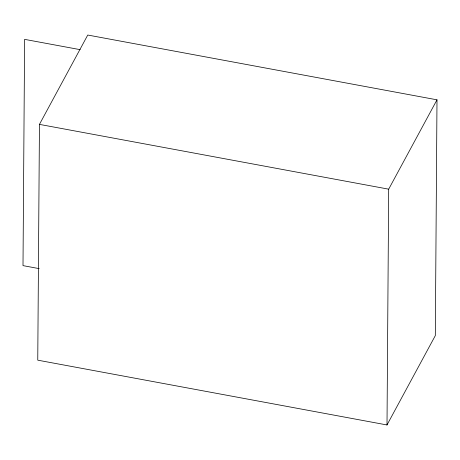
<?xml version="1.0" encoding="UTF-8"?>
<svg xmlns="http://www.w3.org/2000/svg" width="460" height="460" viewBox="0 0 460 460"><rect width="100%" height="100%" fill="white"/><g stroke="black" fill="none" stroke-linecap="round" stroke-linejoin="round"><path stroke-width="0.69" d="M39.451 124.384L37.76 360.174L387.004 424.965L435.315 335.616L437 99.826L87.757 35.035L39.451 124.384L388.688 189.169L437 99.826M387.004 424.965L388.688 189.169M80.149 49.657L24.616 39.359L23 265.627L39.169 268.623"/></g></svg>
